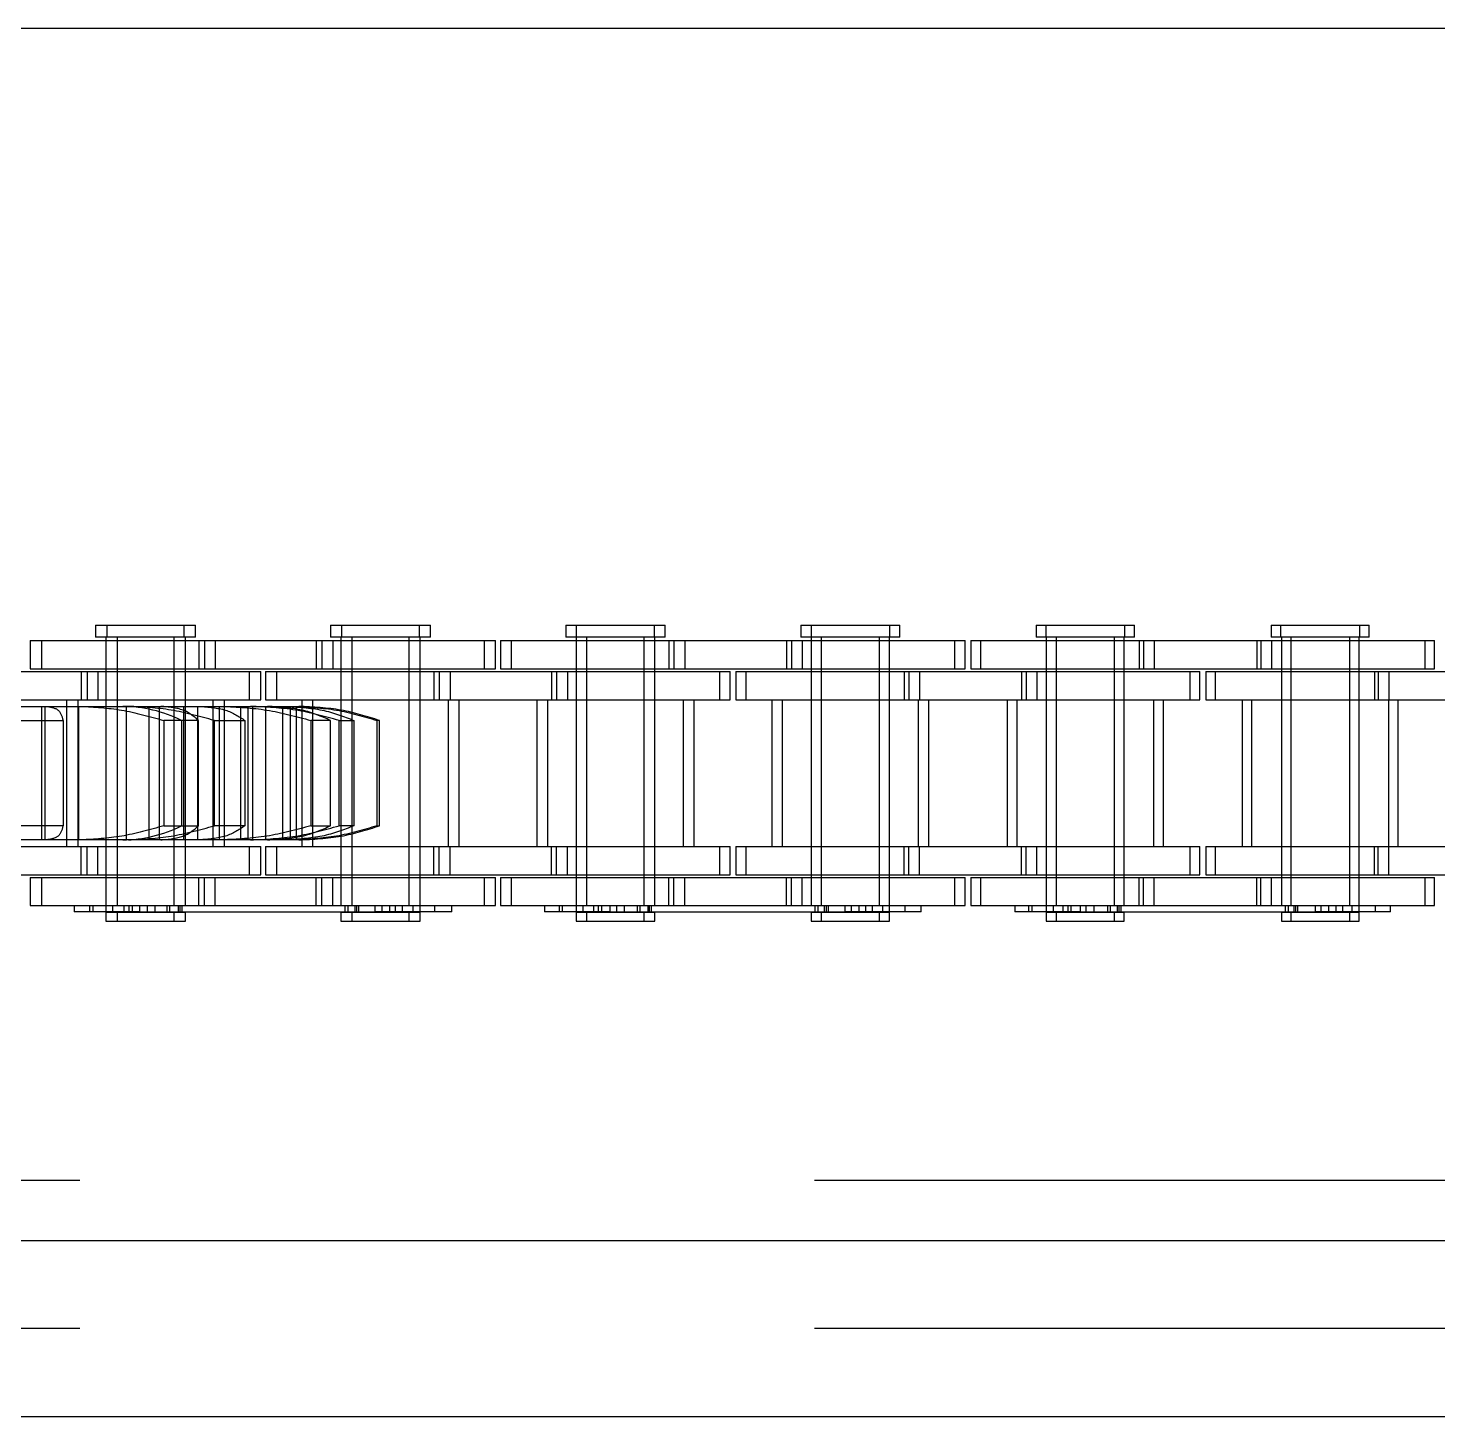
# Model space of a CAD drawing. Header units: metres. Extents: x 0 to 21025, y 0 to 14850.
# Drawn here: x 5399.7 to 5475.8, y 9046.6 to 9121.6 of the extents above; entities that cross this region are included whole.
import ezdxf

# ---------------------------------------------------------------- set-up
doc = ezdxf.new("R2010")
doc.units = ezdxf.units.M
doc.header["$LTSCALE"] = 25
doc.linetypes.add('HIDDEN2', pattern=[4.7625, 3.175, -1.5875])
doc.layers.add('SL4', color=4, linetype='Continuous')
doc.layers.add('ST1', color=7, linetype='HIDDEN2')

msp = doc.modelspace()

# ---------------------------------------------------------------- linework, layer by layer
at = {"layer": 'SL4'}
for p, q in [((4878.736, 9121.619), (5668.493, 9121.619)), ((4878.736, 9056.144), (5668.499, 9056.144)), ((5828.739, 9046.619), (4878.736, 9046.619))]:
    msp.add_line(p, q, dxfattribs=at)
at = {"layer": 'ST1'}
for p, q in [((5403.336, 9089.384), (5408.133, 9089.384)), ((5403.336, 9089.384), (5403.336, 9088.725)), ((5403.947, 9089.384), (5403.947, 9088.725)), ((5408.133, 9089.384), (5408.744, 9089.384)), ((5408.133, 9088.725), (5408.133, 9089.384)), ((5408.744, 9088.725), (5408.744, 9089.384)), ((5416.036, 9089.384), (5420.833, 9089.384)), ((5416.036, 9089.384), (5416.036, 9088.725)), ((5416.626, 9089.384), (5416.626, 9088.725)), ((5420.833, 9089.384), (5421.423, 9089.384)), ((5420.833, 9088.725), (5420.833, 9089.384)), ((5421.423, 9088.725), (5421.423, 9089.384)), ((5428.736, 9089.384), (5433.533, 9089.384)), ((5428.736, 9089.384), (5428.736, 9088.725)), ((5429.304, 9089.384), (5429.304, 9088.725)), ((5433.533, 9089.384), (5434.101, 9089.384)), ((5433.533, 9088.725), (5433.533, 9089.384)), ((5434.101, 9088.725), (5434.101, 9089.384)), ((5441.436, 9089.384), (5446.233, 9089.384)), ((5441.436, 9089.384), (5441.436, 9088.725)), ((5441.982, 9089.384), (5441.982, 9088.725)), ((5446.233, 9089.384), (5446.779, 9089.384)), ((5446.233, 9088.725), (5446.233, 9089.384)), ((5446.779, 9088.725), (5446.779, 9089.384)), ((5454.136, 9089.384), (5458.933, 9089.384)), ((5454.136, 9089.384), (5454.136, 9088.725)), ((5454.66, 9089.384), (5454.66, 9088.725)), ((5458.933, 9089.384), (5459.457, 9089.384)), ((5458.933, 9088.725), (5458.933, 9089.384)), ((5459.457, 9088.725), (5459.457, 9089.384)), ((5466.836, 9089.384), (5471.633, 9089.384)), ((5466.836, 9089.384), (5466.836, 9088.725)), ((5467.339, 9089.384), (5467.339, 9088.725)), ((5471.633, 9089.384), (5472.136, 9089.384)), ((5471.633, 9088.725), (5471.633, 9089.384)), ((5472.136, 9088.725), (5472.136, 9089.384)), ((5399.814, 9088.541), (5408.909, 9088.541)), ((5399.814, 9088.541), (5399.814, 9087.021)), ((5400.426, 9088.541), (5400.426, 9087.021)), ((5408.133, 9088.725), (5403.336, 9088.725)), ((5403.889, 9088.725), (5403.889, 9074.227)), ((5403.889, 9088.541), (5403.889, 9087.021)), ((5404.501, 9088.725), (5404.501, 9074.227)), ((5404.501, 9088.541), (5404.501, 9087.021)), ((5407.579, 9074.227), (5407.579, 9088.725)), ((5407.579, 9087.021), (5407.579, 9088.541)), ((5408.744, 9088.725), (5408.133, 9088.725)), ((5408.191, 9074.227), (5408.191, 9088.725)), ((5408.191, 9087.021), (5408.191, 9088.541)), ((5408.909, 9088.541), (5408.909, 9087.021)), ((5408.909, 9088.541), (5415.259, 9088.541)), ((5409.223, 9088.541), (5409.223, 9087.021)), ((5409.807, 9088.541), (5409.807, 9087.021)), ((5415.259, 9088.541), (5415.259, 9087.021)), ((5415.259, 9088.541), (5424.354, 9088.541)), ((5415.562, 9088.541), (5415.562, 9087.021)), ((5420.833, 9088.725), (5416.036, 9088.725)), ((5416.147, 9088.541), (5416.147, 9087.021)), ((5416.589, 9088.725), (5416.589, 9074.227)), ((5416.589, 9088.541), (5416.589, 9087.021)), ((5417.179, 9088.725), (5417.179, 9074.227)), ((5417.179, 9088.541), (5417.179, 9087.021)), ((5420.279, 9074.227), (5420.279, 9088.725)), ((5420.279, 9087.021), (5420.279, 9088.541)), ((5421.423, 9088.725), (5420.833, 9088.725)), ((5420.869, 9074.227), (5420.869, 9088.725)), ((5420.869, 9087.021), (5420.869, 9088.541)), ((5424.354, 9088.541), (5424.944, 9088.541)), ((5424.354, 9087.021), (5424.354, 9088.541)), ((5424.944, 9087.021), (5424.944, 9088.541)), ((5425.214, 9088.541), (5434.309, 9088.541)), ((5425.214, 9088.541), (5425.214, 9087.021)), ((5425.782, 9088.541), (5425.782, 9087.021)), ((5433.533, 9088.725), (5428.736, 9088.725)), ((5429.289, 9088.725), (5429.289, 9074.227)), ((5429.289, 9088.541), (5429.289, 9087.021)), ((5429.857, 9088.725), (5429.857, 9074.227)), ((5429.857, 9088.541), (5429.857, 9087.021)), ((5432.979, 9074.227), (5432.979, 9088.725)), ((5432.979, 9087.021), (5432.979, 9088.541)), ((5434.101, 9088.725), (5433.533, 9088.725)), ((5433.547, 9074.227), (5433.547, 9088.725)), ((5433.547, 9087.021), (5433.547, 9088.541)), ((5434.309, 9088.541), (5434.309, 9087.021)), ((5434.309, 9088.541), (5440.659, 9088.541)), ((5434.58, 9088.541), (5434.58, 9087.021)), ((5435.164, 9088.541), (5435.164, 9087.021)), ((5440.659, 9088.541), (5440.659, 9087.021)), ((5440.659, 9088.541), (5449.754, 9088.541)), ((5440.919, 9088.541), (5440.919, 9087.021)), ((5446.233, 9088.725), (5441.436, 9088.725)), ((5441.503, 9088.541), (5441.503, 9087.021)), ((5441.989, 9088.725), (5441.989, 9074.227)), ((5441.989, 9088.541), (5441.989, 9087.021)), ((5442.536, 9088.725), (5442.536, 9074.227)), ((5442.536, 9088.541), (5442.536, 9087.021)), ((5445.679, 9074.227), (5445.679, 9088.725)), ((5445.679, 9087.021), (5445.679, 9088.541)), ((5446.226, 9074.227), (5446.226, 9088.725)), ((5446.226, 9087.021), (5446.226, 9088.541)), ((5446.779, 9088.725), (5446.233, 9088.725)), ((5449.754, 9088.541), (5450.301, 9088.541)), ((5449.754, 9087.021), (5449.754, 9088.541)), ((5450.301, 9087.021), (5450.301, 9088.541)), ((5450.614, 9088.541), (5459.709, 9088.541)), ((5450.614, 9088.541), (5450.614, 9087.021)), ((5451.139, 9088.541), (5451.139, 9087.021)), ((5458.933, 9088.725), (5454.136, 9088.725)), ((5454.689, 9088.725), (5454.689, 9074.227)), ((5454.689, 9088.541), (5454.689, 9087.021)), ((5455.214, 9088.725), (5455.214, 9074.227)), ((5455.214, 9088.541), (5455.214, 9087.021)), ((5458.379, 9074.227), (5458.379, 9088.725)), ((5458.379, 9087.021), (5458.379, 9088.541)), ((5458.904, 9074.227), (5458.904, 9088.725)), ((5458.904, 9087.021), (5458.904, 9088.541)), ((5459.457, 9088.725), (5458.933, 9088.725)), ((5459.709, 9088.541), (5459.709, 9087.021)), ((5459.709, 9088.541), (5466.059, 9088.541)), ((5459.936, 9088.541), (5459.936, 9087.021)), ((5460.521, 9088.541), (5460.521, 9087.021)), ((5466.059, 9088.541), (5466.059, 9087.021)), ((5466.059, 9088.541), (5475.154, 9088.541)), ((5466.275, 9088.541), (5466.275, 9087.021)), ((5471.633, 9088.725), (5466.836, 9088.725)), ((5466.86, 9088.541), (5466.86, 9087.021)), ((5467.389, 9088.725), (5467.389, 9074.227)), ((5467.389, 9088.541), (5467.389, 9087.021)), ((5467.892, 9088.725), (5467.892, 9074.227)), ((5467.892, 9088.541), (5467.892, 9087.021)), ((5471.079, 9074.227), (5471.079, 9088.725)), ((5471.079, 9087.021), (5471.079, 9088.541)), ((5471.582, 9074.227), (5471.582, 9088.725)), ((5471.582, 9087.021), (5471.582, 9088.541)), ((5472.136, 9088.725), (5471.633, 9088.725)), ((5475.154, 9088.541), (5475.657, 9088.541)), ((5475.154, 9087.021), (5475.154, 9088.541)), ((5475.657, 9087.021), (5475.657, 9088.541)), ((5396.209, 9086.869), (5402.559, 9086.869)), ((5399.814, 9087.021), (5408.909, 9087.021)), ((5402.559, 9086.869), (5402.559, 9085.349)), ((5402.559, 9086.869), (5411.654, 9086.869)), ((5402.884, 9086.869), (5402.884, 9085.349)), ((5403.468, 9086.869), (5403.468, 9085.349)), ((5403.889, 9086.869), (5403.889, 9085.349)), ((5404.501, 9086.869), (5404.501, 9085.349)), ((5407.579, 9085.349), (5407.579, 9086.869)), ((5408.191, 9085.349), (5408.191, 9086.869)), ((5408.909, 9087.021), (5415.259, 9087.021)), ((5411.654, 9086.869), (5412.266, 9086.869)), ((5411.654, 9085.349), (5411.654, 9086.869)), ((5412.266, 9085.349), (5412.266, 9086.869)), ((5412.514, 9086.869), (5421.609, 9086.869)), ((5412.514, 9086.869), (5412.514, 9085.349)), ((5413.104, 9086.869), (5413.104, 9085.349)), ((5415.259, 9087.021), (5424.354, 9087.021)), ((5416.589, 9086.869), (5416.589, 9085.349)), ((5417.179, 9086.869), (5417.179, 9085.349)), ((5420.279, 9085.349), (5420.279, 9086.869)), ((5420.869, 9085.349), (5420.869, 9086.869)), ((5421.609, 9086.869), (5421.609, 9085.349)), ((5421.609, 9086.869), (5427.959, 9086.869)), ((5421.901, 9086.869), (5421.901, 9085.349)), ((5422.486, 9086.869), (5422.486, 9085.349)), ((5424.354, 9087.021), (5424.944, 9087.021)), ((5425.214, 9087.021), (5434.309, 9087.021)), ((5427.959, 9086.869), (5427.959, 9085.349)), ((5427.959, 9086.869), (5437.054, 9086.869)), ((5428.241, 9086.869), (5428.241, 9085.349)), ((5428.825, 9086.869), (5428.825, 9085.349)), ((5429.289, 9086.869), (5429.289, 9085.349)), ((5429.857, 9086.869), (5429.857, 9085.349)), ((5432.979, 9085.349), (5432.979, 9086.869)), ((5433.547, 9085.349), (5433.547, 9086.869)), ((5434.309, 9087.021), (5440.659, 9087.021)), ((5437.054, 9086.869), (5437.622, 9086.869)), ((5437.054, 9085.349), (5437.054, 9086.869)), ((5437.622, 9085.349), (5437.622, 9086.869)), ((5437.914, 9086.869), (5447.009, 9086.869)), ((5437.914, 9086.869), (5437.914, 9085.349)), ((5438.461, 9086.869), (5438.461, 9085.349)), ((5440.659, 9087.021), (5449.754, 9087.021)), ((5441.989, 9086.869), (5441.989, 9085.349)), ((5442.536, 9086.869), (5442.536, 9085.349)), ((5445.679, 9085.349), (5445.679, 9086.869)), ((5446.226, 9085.349), (5446.226, 9086.869)), ((5447.009, 9086.869), (5447.009, 9085.349)), ((5447.009, 9086.869), (5453.359, 9086.869)), ((5447.258, 9086.869), (5447.258, 9085.349)), ((5447.842, 9086.869), (5447.842, 9085.349)), ((5449.754, 9087.021), (5450.301, 9087.021)), ((5450.614, 9087.021), (5459.709, 9087.021)), ((5453.359, 9086.869), (5453.359, 9085.349)), ((5453.359, 9086.869), (5462.454, 9086.869)), ((5453.597, 9086.869), (5453.597, 9085.349)), ((5454.181, 9086.869), (5454.181, 9085.349)), ((5454.689, 9086.869), (5454.689, 9085.349)), ((5455.214, 9086.869), (5455.214, 9085.349)), ((5458.379, 9085.349), (5458.379, 9086.869)), ((5458.904, 9085.349), (5458.904, 9086.869)), ((5459.709, 9087.021), (5466.059, 9087.021)), ((5462.454, 9086.869), (5462.979, 9086.869)), ((5462.454, 9085.349), (5462.454, 9086.869)), ((5462.979, 9085.349), (5462.979, 9086.869)), ((5463.314, 9086.869), (5472.409, 9086.869)), ((5463.314, 9086.869), (5463.314, 9085.349)), ((5463.817, 9086.869), (5463.817, 9085.349)), ((5466.059, 9087.021), (5475.154, 9087.021)), ((5467.389, 9086.869), (5467.389, 9085.349)), ((5467.892, 9086.869), (5467.892, 9085.349)), ((5471.079, 9085.349), (5471.079, 9086.869)), ((5471.582, 9085.349), (5471.582, 9086.869)), ((5472.409, 9086.869), (5472.409, 9085.349)), ((5472.409, 9086.869), (5478.759, 9086.869)), ((5472.615, 9086.869), (5472.615, 9085.349)), ((5473.199, 9086.869), (5473.199, 9085.349)), ((5475.154, 9087.021), (5475.657, 9087.021)), ((5396.209, 9085.349), (5402.559, 9085.349)), ((5401.774, 9085.349), (5401.774, 9077.419)), ((5402.386, 9085.349), (5402.386, 9077.419)), ((5402.559, 9085.349), (5411.654, 9085.349)), ((5403.889, 9085.349), (5403.889, 9077.419)), ((5404.501, 9085.349), (5404.501, 9077.419)), ((5407.579, 9077.419), (5407.579, 9085.349)), ((5408.191, 9077.419), (5408.191, 9085.349)), ((5409.694, 9077.419), (5409.694, 9085.349)), ((5410.306, 9077.419), (5410.306, 9085.349)), ((5411.654, 9085.349), (5412.266, 9085.349)), ((5412.514, 9085.349), (5421.609, 9085.349)), ((5414.474, 9085.349), (5414.474, 9077.419)), ((5415.064, 9085.349), (5415.064, 9077.419)), ((5416.589, 9085.349), (5416.589, 9077.419)), ((5417.179, 9085.349), (5417.179, 9077.419)), ((5420.279, 9077.419), (5420.279, 9085.349)), ((5420.869, 9077.419), (5420.869, 9085.349)), ((5421.609, 9085.349), (5427.959, 9085.349)), ((5422.394, 9077.419), (5422.394, 9085.349)), ((5422.984, 9077.419), (5422.984, 9085.349)), ((5427.174, 9085.349), (5427.174, 9077.419)), ((5427.742, 9085.349), (5427.742, 9077.419)), ((5427.959, 9085.349), (5437.054, 9085.349)), ((5429.289, 9085.349), (5429.289, 9077.419)), ((5429.857, 9085.349), (5429.857, 9077.419)), ((5432.979, 9077.419), (5432.979, 9085.349)), ((5433.547, 9077.419), (5433.547, 9085.349)), ((5435.094, 9077.419), (5435.094, 9085.349)), ((5435.662, 9077.419), (5435.662, 9085.349)), ((5437.054, 9085.349), (5437.622, 9085.349)), ((5437.914, 9085.349), (5447.009, 9085.349)), ((5439.874, 9085.349), (5439.874, 9077.419)), ((5440.421, 9085.349), (5440.421, 9077.419)), ((5441.989, 9085.349), (5441.989, 9077.419)), ((5442.536, 9085.349), (5442.536, 9077.419)), ((5445.679, 9077.419), (5445.679, 9085.349)), ((5446.226, 9077.419), (5446.226, 9085.349)), ((5447.009, 9085.349), (5453.359, 9085.349)), ((5447.794, 9077.419), (5447.794, 9085.349)), ((5448.341, 9077.419), (5448.341, 9085.349)), ((5452.574, 9085.349), (5452.574, 9077.419)), ((5453.099, 9085.349), (5453.099, 9077.419)), ((5453.359, 9085.349), (5462.454, 9085.349)), ((5454.689, 9085.349), (5454.689, 9077.419)), ((5455.214, 9085.349), (5455.214, 9077.419)), ((5458.379, 9077.419), (5458.379, 9085.349)), ((5458.904, 9077.419), (5458.904, 9085.349)), ((5460.494, 9077.419), (5460.494, 9085.349)), ((5461.019, 9077.419), (5461.019, 9085.349)), ((5462.454, 9085.349), (5462.979, 9085.349)), ((5463.314, 9085.349), (5472.409, 9085.349)), ((5465.274, 9085.349), (5465.274, 9077.419)), ((5465.777, 9085.349), (5465.777, 9077.419)), ((5467.389, 9085.349), (5467.389, 9077.419)), ((5467.892, 9085.349), (5467.892, 9077.419)), ((5471.079, 9077.419), (5471.079, 9085.349)), ((5471.582, 9077.419), (5471.582, 9085.349)), ((5472.409, 9085.349), (5478.759, 9085.349)), ((5473.194, 9077.419), (5473.194, 9085.349)), ((5473.697, 9077.419), (5473.697, 9085.349)), ((5397.697, 9084.989), (5402.439, 9084.989)), ((5400.422, 9084.989), (5400.422, 9077.779)), ((5400.625, 9077.779), (5400.625, 9084.989)), ((5402.439, 9077.779), (5402.439, 9084.989)), ((5402.439, 9084.989), (5402.551, 9084.989)), ((5402.551, 9084.989), (5404.81, 9084.989)), ((5404.81, 9084.989), (5406.862, 9084.989)), ((5405.007, 9077.779), (5405.007, 9084.989)), ((5406.217, 9084.989), (5406.217, 9077.779)), ((5406.789, 9077.779), (5406.789, 9084.989)), ((5406.862, 9084.989), (5410.041, 9084.989)), ((5408.084, 9084.989), (5408.084, 9077.779)), ((5408.857, 9077.779), (5408.857, 9084.989)), ((5410.041, 9077.779), (5410.041, 9084.989)), ((5410.041, 9084.989), (5410.169, 9084.989)), ((5410.169, 9084.989), (5412.634, 9084.989)), ((5411.168, 9084.989), (5411.168, 9077.779)), ((5411.581, 9077.779), (5411.581, 9084.989)), ((5411.816, 9084.989), (5411.816, 9077.779)), ((5412.529, 9077.779), (5412.529, 9084.989)), ((5412.612, 9084.989), (5413.868, 9084.989)), ((5413.456, 9077.779), (5413.456, 9084.989)), ((5413.868, 9077.779), (5413.868, 9084.989)), ((5413.868, 9084.989), (5413.995, 9084.989)), ((5413.995, 9084.989), (5414.344, 9084.989)), ((5414.193, 9077.779), (5414.193, 9084.989)), ((5399.281, 9084.227), (5401.584, 9084.227)), ((5401.584, 9084.227), (5401.584, 9078.541)), ((5407.982, 9084.227), (5407.031, 9084.227)), ((5407.031, 9084.227), (5407.031, 9078.541)), ((5407.982, 9084.227), (5407.982, 9078.541)), ((5408.899, 9084.227), (5407.982, 9084.227)), ((5408.899, 9078.541), (5408.899, 9084.227)), ((5409.756, 9084.227), (5411.41, 9084.227)), ((5409.756, 9078.541), (5409.756, 9084.227)), ((5411.41, 9084.227), (5411.41, 9078.541)), ((5414.966, 9084.227), (5414.966, 9078.541)), ((5416.034, 9084.227), (5414.966, 9084.227)), ((5416.034, 9078.541), (5416.034, 9084.227)), ((5416.49, 9084.227), (5417.296, 9084.227)), ((5416.49, 9078.541), (5416.49, 9084.227)), ((5417.296, 9084.227), (5417.296, 9078.541)), ((5418.531, 9084.227), (5418.531, 9078.541)), ((5418.671, 9084.227), (5418.531, 9084.227)), ((5418.671, 9078.541), (5418.671, 9084.227)), ((5401.584, 9078.541), (5399.281, 9078.541)), ((5407.031, 9078.541), (5407.982, 9078.541)), ((5407.982, 9078.541), (5408.899, 9078.541)), ((5411.41, 9078.541), (5409.756, 9078.541)), ((5414.966, 9078.541), (5416.034, 9078.541)), ((5417.296, 9078.541), (5416.49, 9078.541)), ((5418.531, 9078.541), (5418.671, 9078.541)), ((5402.439, 9077.779), (5397.697, 9077.779)), ((5402.551, 9077.779), (5402.439, 9077.779)), ((5404.81, 9077.779), (5402.551, 9077.779)), ((5406.862, 9077.779), (5404.81, 9077.779)), ((5410.041, 9077.779), (5406.862, 9077.779)), ((5410.169, 9077.779), (5410.041, 9077.779)), ((5412.634, 9077.779), (5410.169, 9077.779)), ((5413.868, 9077.779), (5412.629, 9077.779)), ((5413.995, 9077.779), (5413.868, 9077.779)), ((5414.344, 9077.779), (5413.995, 9077.779)), ((5396.209, 9077.419), (5402.559, 9077.419)), ((5402.559, 9075.899), (5402.559, 9077.419)), ((5402.559, 9077.419), (5411.654, 9077.419)), ((5402.884, 9075.899), (5402.884, 9077.419)), ((5403.468, 9075.899), (5403.468, 9077.419)), ((5403.889, 9077.419), (5403.889, 9075.899)), ((5404.501, 9077.419), (5404.501, 9075.899)), ((5407.579, 9075.899), (5407.579, 9077.419)), ((5408.191, 9075.899), (5408.191, 9077.419)), ((5411.654, 9077.419), (5412.266, 9077.419)), ((5411.654, 9075.899), (5411.654, 9077.419)), ((5412.266, 9075.899), (5412.266, 9077.419)), ((5412.514, 9077.419), (5421.609, 9077.419)), ((5412.514, 9077.419), (5412.514, 9075.899)), ((5413.104, 9077.419), (5413.104, 9075.899)), ((5416.589, 9077.419), (5416.589, 9075.899)), ((5417.179, 9077.419), (5417.179, 9075.899)), ((5420.279, 9075.899), (5420.279, 9077.419)), ((5420.869, 9075.899), (5420.869, 9077.419)), ((5421.609, 9075.899), (5421.609, 9077.419)), ((5421.609, 9077.419), (5427.959, 9077.419)), ((5421.901, 9075.899), (5421.901, 9077.419)), ((5422.486, 9075.899), (5422.486, 9077.419)), ((5427.959, 9075.899), (5427.959, 9077.419)), ((5427.959, 9077.419), (5437.054, 9077.419)), ((5428.241, 9075.899), (5428.241, 9077.419)), ((5428.825, 9075.899), (5428.825, 9077.419)), ((5429.289, 9077.419), (5429.289, 9075.899)), ((5429.857, 9077.419), (5429.857, 9075.899)), ((5432.979, 9075.899), (5432.979, 9077.419)), ((5433.547, 9075.899), (5433.547, 9077.419)), ((5437.054, 9077.419), (5437.622, 9077.419)), ((5437.054, 9075.899), (5437.054, 9077.419)), ((5437.622, 9075.899), (5437.622, 9077.419)), ((5437.914, 9077.419), (5447.009, 9077.419)), ((5437.914, 9077.419), (5437.914, 9075.899)), ((5438.461, 9077.419), (5438.461, 9075.899)), ((5441.989, 9077.419), (5441.989, 9075.899)), ((5442.536, 9077.419), (5442.536, 9075.899)), ((5445.679, 9075.899), (5445.679, 9077.419)), ((5446.226, 9075.899), (5446.226, 9077.419)), ((5447.009, 9075.899), (5447.009, 9077.419)), ((5447.009, 9077.419), (5453.359, 9077.419)), ((5447.258, 9075.899), (5447.258, 9077.419)), ((5447.842, 9075.899), (5447.842, 9077.419)), ((5453.359, 9075.899), (5453.359, 9077.419)), ((5453.359, 9077.419), (5462.454, 9077.419)), ((5453.597, 9075.899), (5453.597, 9077.419)), ((5454.181, 9075.899), (5454.181, 9077.419)), ((5454.689, 9077.419), (5454.689, 9075.899)), ((5455.214, 9077.419), (5455.214, 9075.899)), ((5458.379, 9075.899), (5458.379, 9077.419)), ((5458.904, 9075.899), (5458.904, 9077.419)), ((5462.454, 9077.419), (5462.979, 9077.419)), ((5462.454, 9075.899), (5462.454, 9077.419)), ((5462.979, 9075.899), (5462.979, 9077.419)), ((5463.314, 9077.419), (5472.409, 9077.419)), ((5463.314, 9077.419), (5463.314, 9075.899)), ((5463.817, 9077.419), (5463.817, 9075.899)), ((5467.389, 9077.419), (5467.389, 9075.899)), ((5467.892, 9077.419), (5467.892, 9075.899)), ((5471.079, 9075.899), (5471.079, 9077.419)), ((5471.582, 9075.899), (5471.582, 9077.419)), ((5472.409, 9075.899), (5472.409, 9077.419)), ((5472.409, 9077.419), (5478.759, 9077.419)), ((5472.615, 9075.899), (5472.615, 9077.419)), ((5473.199, 9075.899), (5473.199, 9077.419)), ((5396.209, 9075.899), (5402.559, 9075.899)), ((5399.814, 9075.747), (5408.909, 9075.747)), ((5399.814, 9075.747), (5399.814, 9074.227)), ((5400.426, 9075.747), (5400.426, 9074.227)), ((5402.559, 9075.899), (5411.654, 9075.899)), ((5403.889, 9075.747), (5403.889, 9073.894)), ((5404.501, 9075.747), (5404.501, 9074.227)), ((5407.579, 9074.227), (5407.579, 9075.747)), ((5408.191, 9074.227), (5408.191, 9075.747)), ((5408.909, 9074.227), (5408.909, 9075.747)), ((5408.909, 9075.747), (5415.259, 9075.747)), ((5409.223, 9074.227), (5409.223, 9075.747)), ((5409.807, 9074.227), (5409.807, 9075.747)), ((5411.654, 9075.899), (5412.266, 9075.899)), ((5412.514, 9075.899), (5421.609, 9075.899)), ((5415.259, 9074.227), (5415.259, 9075.747)), ((5415.259, 9075.747), (5424.354, 9075.747)), ((5415.562, 9074.227), (5415.562, 9075.747)), ((5416.147, 9074.227), (5416.147, 9075.747)), ((5416.589, 9075.747), (5416.589, 9074.227)), ((5417.179, 9075.747), (5417.179, 9074.227)), ((5420.279, 9074.227), (5420.279, 9075.747)), ((5420.869, 9073.894), (5420.869, 9075.747)), ((5421.609, 9075.899), (5427.959, 9075.899)), ((5424.354, 9075.747), (5424.944, 9075.747)), ((5424.354, 9074.227), (5424.354, 9075.747)), ((5424.944, 9074.227), (5424.944, 9075.747)), ((5425.214, 9075.747), (5434.309, 9075.747)), ((5425.214, 9075.747), (5425.214, 9074.227)), ((5425.782, 9075.747), (5425.782, 9074.227)), ((5427.959, 9075.899), (5437.054, 9075.899)), ((5429.289, 9075.747), (5429.289, 9073.894)), ((5429.857, 9075.747), (5429.857, 9074.227)), ((5432.979, 9074.227), (5432.979, 9075.747)), ((5433.547, 9074.227), (5433.547, 9075.747)), ((5434.309, 9074.227), (5434.309, 9075.747)), ((5434.309, 9075.747), (5440.659, 9075.747)), ((5434.58, 9074.227), (5434.58, 9075.747)), ((5435.164, 9074.227), (5435.164, 9075.747)), ((5437.054, 9075.899), (5437.622, 9075.899)), ((5437.914, 9075.899), (5447.009, 9075.899)), ((5440.659, 9074.227), (5440.659, 9075.747)), ((5440.659, 9075.747), (5449.754, 9075.747)), ((5440.919, 9074.227), (5440.919, 9075.747)), ((5441.503, 9074.227), (5441.503, 9075.747)), ((5441.989, 9075.747), (5441.989, 9074.227)), ((5442.536, 9075.747), (5442.536, 9074.227)), ((5445.679, 9074.227), (5445.679, 9075.747)), ((5446.226, 9073.894), (5446.226, 9075.747)), ((5447.009, 9075.899), (5453.359, 9075.899)), ((5449.754, 9075.747), (5450.301, 9075.747)), ((5449.754, 9074.227), (5449.754, 9075.747)), ((5450.301, 9074.227), (5450.301, 9075.747)), ((5450.614, 9075.747), (5459.709, 9075.747)), ((5450.614, 9075.747), (5450.614, 9074.227)), ((5451.139, 9075.747), (5451.139, 9074.227)), ((5453.359, 9075.899), (5462.454, 9075.899)), ((5454.689, 9075.747), (5454.689, 9073.894)), ((5455.214, 9075.747), (5455.214, 9074.227)), ((5458.379, 9074.227), (5458.379, 9075.747)), ((5458.904, 9074.227), (5458.904, 9075.747)), ((5459.709, 9074.227), (5459.709, 9075.747)), ((5459.709, 9075.747), (5466.059, 9075.747)), ((5459.936, 9074.227), (5459.936, 9075.747)), ((5460.521, 9074.227), (5460.521, 9075.747)), ((5462.454, 9075.899), (5462.979, 9075.899)), ((5463.314, 9075.899), (5472.409, 9075.899)), ((5466.059, 9074.227), (5466.059, 9075.747)), ((5466.059, 9075.747), (5475.154, 9075.747)), ((5466.275, 9074.227), (5466.275, 9075.747)), ((5466.86, 9074.227), (5466.86, 9075.747)), ((5467.389, 9075.747), (5467.389, 9074.227)), ((5467.892, 9075.747), (5467.892, 9074.227)), ((5471.079, 9074.227), (5471.079, 9075.747)), ((5471.582, 9073.894), (5471.582, 9075.747)), ((5472.409, 9075.899), (5478.759, 9075.899)), ((5475.154, 9075.747), (5475.657, 9075.747)), ((5475.154, 9074.227), (5475.154, 9075.747)), ((5475.657, 9074.227), (5475.657, 9075.747)), ((5399.814, 9074.227), (5408.909, 9074.227)), ((5402.182, 9074.227), (5402.182, 9073.894)), ((5405.734, 9073.894), (5402.182, 9073.894)), ((5403.034, 9073.894), (5403.034, 9074.227)), ((5403.207, 9073.894), (5403.207, 9074.227)), ((5407.579, 9073.858), (5403.889, 9073.858)), ((5403.889, 9073.858), (5403.889, 9073.384)), ((5404.258, 9074.227), (5404.258, 9073.858)), ((5404.501, 9073.858), (5404.501, 9073.384)), ((5404.87, 9074.227), (5404.87, 9073.858)), ((5405.154, 9073.894), (5405.154, 9074.227)), ((5405.327, 9073.894), (5405.327, 9074.227)), ((5405.734, 9073.894), (5405.734, 9074.227)), ((5405.734, 9073.894), (5418.434, 9073.894)), ((5406.138, 9073.894), (5406.138, 9074.227)), ((5406.553, 9073.894), (5406.553, 9074.227)), ((5407.21, 9073.858), (5407.21, 9074.227)), ((5407.353, 9073.894), (5407.353, 9074.227)), ((5408.191, 9073.858), (5407.579, 9073.858)), ((5407.579, 9073.384), (5407.579, 9073.858)), ((5407.822, 9073.858), (5407.822, 9074.227)), ((5407.91, 9073.894), (5407.91, 9074.227)), ((5408.014, 9073.894), (5408.014, 9074.227)), ((5408.191, 9073.384), (5408.191, 9073.858)), ((5408.909, 9074.227), (5415.259, 9074.227)), ((5415.259, 9074.227), (5424.354, 9074.227)), ((5420.279, 9073.858), (5416.589, 9073.858)), ((5416.589, 9073.858), (5416.589, 9073.384)), ((5416.815, 9073.894), (5416.815, 9074.227)), ((5416.958, 9074.227), (5416.958, 9073.858)), ((5417.179, 9073.858), (5417.179, 9073.384)), ((5417.356, 9073.894), (5417.356, 9074.227)), ((5417.46, 9073.894), (5417.46, 9074.227)), ((5417.548, 9074.227), (5417.548, 9073.858)), ((5418.434, 9073.894), (5418.434, 9074.227)), ((5421.665, 9073.894), (5418.434, 9073.894)), ((5418.816, 9073.894), (5418.816, 9074.227)), ((5419.232, 9073.894), (5419.232, 9074.227)), ((5419.541, 9073.894), (5419.541, 9074.227)), ((5419.91, 9073.858), (5419.91, 9074.227)), ((5420.869, 9073.858), (5420.279, 9073.858)), ((5420.279, 9073.384), (5420.279, 9073.858)), ((5420.5, 9073.858), (5420.5, 9074.227)), ((5420.869, 9073.384), (5420.869, 9073.858)), ((5421.665, 9073.894), (5421.665, 9074.227)), ((5422.576, 9073.894), (5421.665, 9073.894)), ((5422.576, 9073.894), (5422.576, 9074.227)), ((5424.354, 9074.227), (5424.944, 9074.227)), ((5425.214, 9074.227), (5434.309, 9074.227)), ((5427.582, 9074.227), (5427.582, 9073.894)), ((5431.134, 9073.894), (5427.582, 9073.894)), ((5428.391, 9073.894), (5428.391, 9074.227)), ((5428.563, 9073.894), (5428.563, 9074.227)), ((5432.979, 9073.858), (5429.289, 9073.858)), ((5429.289, 9073.858), (5429.289, 9073.384)), ((5429.658, 9074.227), (5429.658, 9073.858)), ((5429.857, 9073.858), (5429.857, 9073.384)), ((5430.226, 9074.227), (5430.226, 9073.858)), ((5430.511, 9073.894), (5430.511, 9074.227)), ((5430.683, 9073.894), (5430.683, 9074.227)), ((5431.134, 9073.894), (5431.134, 9074.227)), ((5431.134, 9073.894), (5443.834, 9073.894)), ((5431.495, 9073.894), (5431.495, 9074.227)), ((5431.91, 9073.894), (5431.91, 9074.227)), ((5432.61, 9073.858), (5432.61, 9074.227)), ((5432.753, 9073.894), (5432.753, 9074.227)), ((5433.547, 9073.858), (5432.979, 9073.858)), ((5432.979, 9073.384), (5432.979, 9073.858)), ((5433.178, 9073.858), (5433.178, 9074.227)), ((5433.267, 9073.894), (5433.267, 9074.227)), ((5433.37, 9073.894), (5433.37, 9074.227)), ((5433.547, 9073.384), (5433.547, 9073.858)), ((5434.309, 9074.227), (5440.659, 9074.227)), ((5440.659, 9074.227), (5449.754, 9074.227)), ((5445.679, 9073.858), (5441.989, 9073.858)), ((5441.989, 9073.858), (5441.989, 9073.384)), ((5442.215, 9073.894), (5442.215, 9074.227)), ((5442.358, 9074.227), (5442.358, 9073.858)), ((5442.536, 9073.858), (5442.536, 9073.384)), ((5442.713, 9073.894), (5442.713, 9074.227)), ((5442.816, 9073.894), (5442.816, 9074.227)), ((5442.905, 9074.227), (5442.905, 9073.858)), ((5443.834, 9073.894), (5443.834, 9074.227)), ((5447.065, 9073.894), (5443.834, 9073.894)), ((5444.173, 9073.894), (5444.173, 9074.227)), ((5444.588, 9073.894), (5444.588, 9074.227)), ((5444.941, 9073.894), (5444.941, 9074.227)), ((5445.31, 9073.858), (5445.31, 9074.227)), ((5446.226, 9073.858), (5445.679, 9073.858)), ((5445.679, 9073.384), (5445.679, 9073.858)), ((5445.857, 9073.858), (5445.857, 9074.227)), ((5446.226, 9073.384), (5446.226, 9073.858)), ((5447.065, 9073.894), (5447.065, 9074.227)), ((5447.933, 9073.894), (5447.065, 9073.894)), ((5447.933, 9073.894), (5447.933, 9074.227)), ((5449.754, 9074.227), (5450.301, 9074.227)), ((5450.614, 9074.227), (5459.709, 9074.227)), ((5452.982, 9074.227), (5452.982, 9073.894)), ((5456.534, 9073.894), (5452.982, 9073.894)), ((5453.747, 9073.894), (5453.747, 9074.227)), ((5453.92, 9073.894), (5453.92, 9074.227)), ((5458.379, 9073.858), (5454.689, 9073.858)), ((5454.689, 9073.858), (5454.689, 9073.384)), ((5455.058, 9074.227), (5455.058, 9073.858)), ((5455.214, 9073.858), (5455.214, 9073.384)), ((5455.583, 9074.227), (5455.583, 9073.858)), ((5455.867, 9073.894), (5455.867, 9074.227)), ((5456.04, 9073.894), (5456.04, 9074.227)), ((5456.534, 9073.894), (5456.534, 9074.227)), ((5456.534, 9073.894), (5469.234, 9073.894)), ((5456.851, 9073.894), (5456.851, 9074.227)), ((5457.267, 9073.894), (5457.267, 9074.227)), ((5458.01, 9073.858), (5458.01, 9074.227)), ((5458.153, 9073.894), (5458.153, 9074.227)), ((5458.904, 9073.858), (5458.379, 9073.858)), ((5458.379, 9073.384), (5458.379, 9073.858)), ((5458.535, 9073.858), (5458.535, 9074.227)), ((5458.623, 9073.894), (5458.623, 9074.227)), ((5458.727, 9073.894), (5458.727, 9074.227)), ((5458.904, 9073.384), (5458.904, 9073.858)), ((5459.709, 9074.227), (5466.059, 9074.227)), ((5466.059, 9074.227), (5475.154, 9074.227)), ((5471.079, 9073.858), (5467.389, 9073.858)), ((5467.389, 9073.858), (5467.389, 9073.384)), ((5467.615, 9073.894), (5467.615, 9074.227)), ((5467.758, 9074.227), (5467.758, 9073.858)), ((5467.892, 9073.858), (5467.892, 9073.384)), ((5468.069, 9073.894), (5468.069, 9074.227)), ((5468.173, 9073.894), (5468.173, 9074.227)), ((5468.261, 9074.227), (5468.261, 9073.858)), ((5469.234, 9073.894), (5469.234, 9074.227)), ((5472.465, 9073.894), (5469.234, 9073.894)), ((5469.529, 9073.894), (5469.529, 9074.227)), ((5469.945, 9073.894), (5469.945, 9074.227)), ((5470.341, 9073.894), (5470.341, 9074.227)), ((5470.71, 9073.858), (5470.71, 9074.227)), ((5471.582, 9073.858), (5471.079, 9073.858)), ((5471.079, 9073.384), (5471.079, 9073.858)), ((5471.213, 9073.858), (5471.213, 9074.227)), ((5471.582, 9073.384), (5471.582, 9073.858)), ((5472.465, 9073.894), (5472.465, 9074.227)), ((5473.289, 9073.894), (5472.465, 9073.894)), ((5473.289, 9073.894), (5473.289, 9074.227)), ((5475.154, 9074.227), (5475.657, 9074.227)), ((5403.889, 9073.384), (5407.579, 9073.384)), ((5407.579, 9073.384), (5408.191, 9073.384)), ((5416.589, 9073.384), (5420.279, 9073.384)), ((5420.279, 9073.384), (5420.869, 9073.384)), ((5429.289, 9073.384), (5432.979, 9073.384)), ((5432.979, 9073.384), (5433.547, 9073.384)), ((5441.989, 9073.384), (5445.679, 9073.384)), ((5445.679, 9073.384), (5446.226, 9073.384)), ((5454.689, 9073.384), (5458.379, 9073.384)), ((5458.379, 9073.384), (5458.904, 9073.384)), ((5467.389, 9073.384), (5471.079, 9073.384)), ((5471.079, 9073.384), (5471.582, 9073.384)), ((5878.736, 9059.381), (4878.736, 9059.381)), ((4878.736, 9056.144), (5668.499, 9056.144)), ((5878.736, 9051.381), (4878.736, 9051.381))]:
    msp.add_line(p, q, dxfattribs=at)
for centre, start, end in [((5404.777, 9077.866), 63.25519, 89.7352), ((5404.777, 9084.901), 270.2648, 296.74481)]:
    msp.add_arc(centre, 7.123, start, end, dxfattribs=at)
for points, knots in [([(5400.67, 9084.989), (5400.917, 9084.951), (5401.412, 9084.875), (5401.526, 9084.443), (5401.584, 9084.227)], [0, 0, 0, 0, 0.499419, 1, 1, 1, 1]), ([(5402.551, 9084.989), (5403.276, 9084.951), (5404.729, 9084.876), (5406.263, 9084.443), (5407.031, 9084.227)], [0, 0, 0, 0, 0.499098, 1, 1, 1, 1]), ([(5409.756, 9084.227), (5408.973, 9084.443), (5407.408, 9084.875), (5405.886, 9084.951), (5405.125, 9084.989)], [0, 0, 0, 0, 0.5002609, 1, 1, 1, 1]), ([(5408.899, 9084.227), (5408.651, 9084.443), (5408.154, 9084.875), (5407.293, 9084.951), (5406.862, 9084.989)], [0, 0, 0, 0, 0.500133, 1, 1, 1, 1]), ([(5408.941, 9084.989), (5409.44, 9084.951), (5410.439, 9084.876), (5411.086, 9084.443), (5411.41, 9084.227)], [0, 0, 0, 0, 0.4990977, 1, 1, 1, 1]), ([(5410.169, 9084.989), (5410.98, 9084.951), (5412.604, 9084.875), (5414.178, 9084.443), (5414.966, 9084.227)], [0, 0, 0, 0, 0.499459, 1, 1, 1, 1]), ([(5416.49, 9084.227), (5415.715, 9084.443), (5414.166, 9084.875), (5412.528, 9084.951), (5411.71, 9084.989)], [0, 0, 0, 0, 0.500514, 1, 1, 1, 1]), ([(5416.034, 9084.227), (5415.544, 9084.443), (5414.563, 9084.875), (5413.277, 9084.951), (5412.634, 9084.989)], [0, 0, 0, 0, 0.500152, 1, 1, 1, 1]), ([(5413.569, 9084.989), (5414.259, 9084.951), (5415.642, 9084.875), (5416.744, 9084.443), (5417.296, 9084.227)], [0, 0, 0, 0, 0.499427, 1, 1, 1, 1]), ([(5413.995, 9084.989), (5414.794, 9084.951), (5416.394, 9084.875), (5417.818, 9084.443), (5418.531, 9084.227)], [0, 0, 0, 0, 0.49948, 1, 1, 1, 1]), ([(5418.671, 9084.227), (5417.997, 9084.443), (5416.651, 9084.875), (5415.095, 9084.951), (5414.318, 9084.989)], [0, 0, 0, 0, 0.500529, 1, 1, 1, 1]), ([(5401.584, 9078.541), (5401.526, 9078.324), (5401.412, 9077.892), (5400.917, 9077.816), (5400.67, 9077.779)], [0, 0, 0, 0, 0.500261, 1, 1, 1, 1]), ([(5407.031, 9078.541), (5406.264, 9078.324), (5404.73, 9077.892), (5403.277, 9077.816), (5402.551, 9077.779)], [0, 0, 0, 0, 0.500133, 1, 1, 1, 1]), ([(5405.125, 9077.779), (5405.885, 9077.816), (5407.407, 9077.892), (5408.973, 9078.324), (5409.756, 9078.541)], [0, 0, 0, 0, 0.499419, 1, 1, 1, 1]), ([(5406.862, 9077.779), (5407.292, 9077.816), (5408.154, 9077.892), (5408.65, 9078.324), (5408.899, 9078.541)], [0, 0, 0, 0, 0.4990975, 1, 1, 1, 1]), ([(5411.41, 9078.541), (5411.086, 9078.324), (5410.439, 9077.892), (5409.44, 9077.816), (5408.941, 9077.779)], [0, 0, 0, 0, 0.500133, 1, 1, 1, 1]), ([(5414.966, 9078.541), (5414.178, 9078.324), (5412.604, 9077.892), (5410.98, 9077.816), (5410.169, 9077.779)], [0, 0, 0, 0, 0.500534, 1, 1, 1, 1]), ([(5411.71, 9077.779), (5412.528, 9077.816), (5414.166, 9077.892), (5415.715, 9078.324), (5416.49, 9078.541)], [0, 0, 0, 0, 0.499479, 1, 1, 1, 1]), ([(5412.634, 9077.779), (5413.276, 9077.816), (5414.563, 9077.892), (5415.543, 9078.324), (5416.034, 9078.541)], [0, 0, 0, 0, 0.499124, 1, 1, 1, 1]), ([(5417.296, 9078.541), (5416.745, 9078.324), (5415.643, 9077.892), (5414.26, 9077.816), (5413.569, 9077.779)], [0, 0, 0, 0, 0.500372, 1, 1, 1, 1]), ([(5418.531, 9078.541), (5417.818, 9078.324), (5416.394, 9077.892), (5414.794, 9077.816), (5413.995, 9077.779)], [0, 0, 0, 0, 0.5005125, 1, 1, 1, 1]), ([(5414.318, 9077.779), (5415.095, 9077.816), (5416.651, 9077.892), (5417.997, 9078.324), (5418.671, 9078.541)], [0, 0, 0, 0, 0.499464, 1, 1, 1, 1])]:
    msp.add_open_spline(points, degree=3, knots=knots, dxfattribs=at)

doc.saveas('drawing.dxf')
